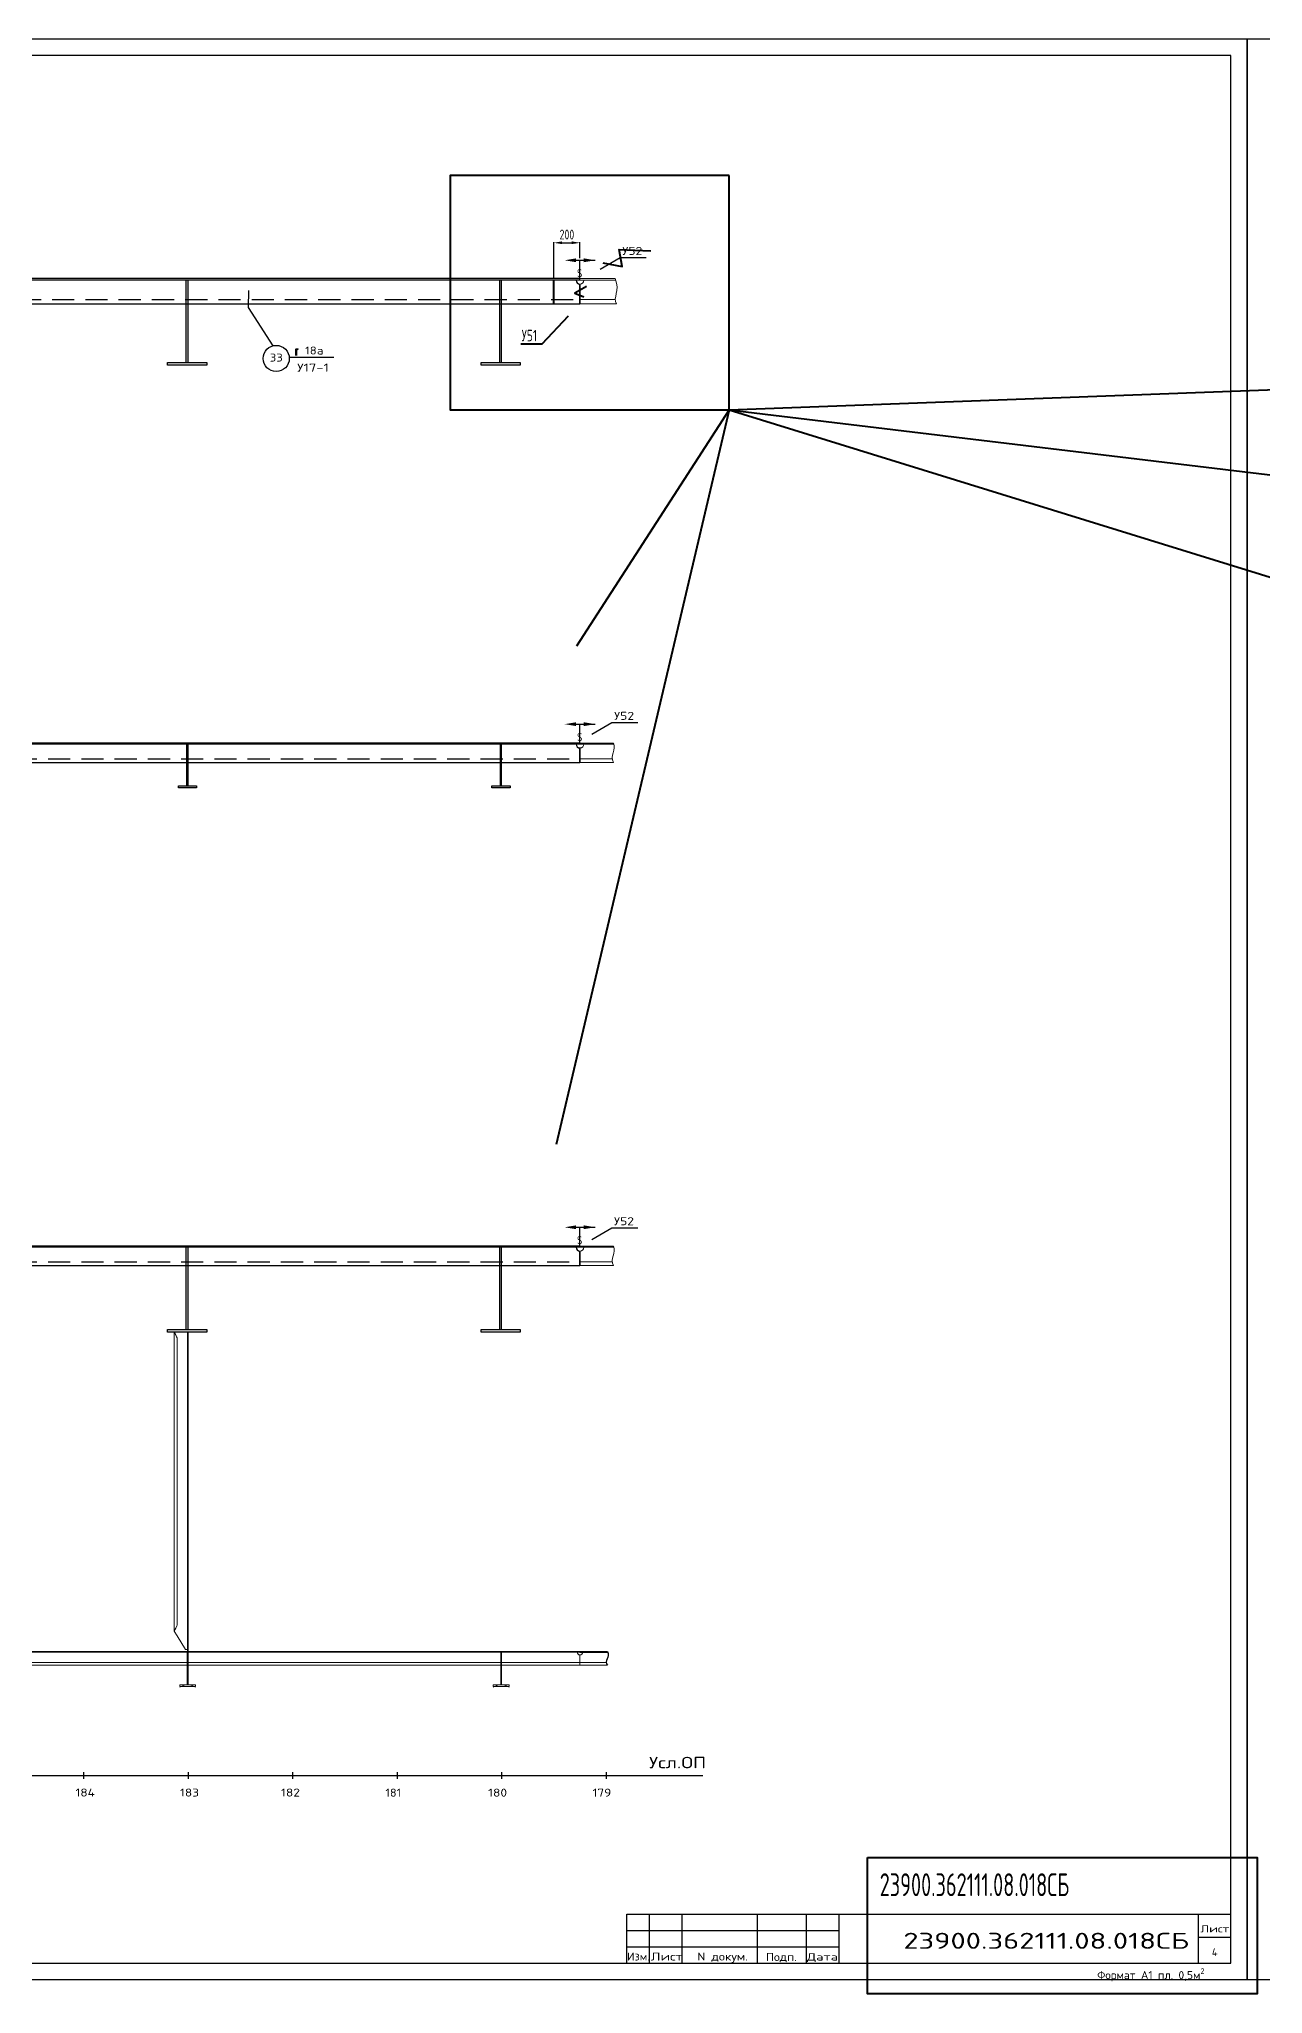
# Model space of a CAD drawing. Header units: millimetres. Extents: x -438477 to 631584, y 118817 to 676146.
# Drawn here: x 229629 to 238996, y 333900 to 348859 of the extents above; entities that cross this region are included whole.
import ezdxf
from ezdxf.enums import TextEntityAlignment as Align

# ---------------------------------------------------------------- set-up
doc = ezdxf.new("R2010")
doc.units = ezdxf.units.MM
for name, pattern in [('AVEVASHORTDASHED', [5, 3.75, -1.25]), ('AVEVASOLID', [7.5, 7.5]), ('DASHED', [2.546053, 1.697368, -0.848684])]:
    doc.linetypes.add(name, pattern=pattern)
doc.layers.get('Defpoints').update_dxf_attribs({"linetype": 'CONTINUOUS'})
for name, color, linetype in [('20_1', 1, 'CONTINUOUS'), ('20_FORMAT', 140, 'CONTINUOUS'), ('20_POZ', 4, 'CONTINUOUS'), ('20_TEXT', 1, 'CONTINUOUS')]:
    doc.layers.add(name, color=color, linetype=linetype)
doc.styles.add('SIMPLEX', font='simplex.shx', dxfattribs={"width": 0.7})
doc.styles.add('НАДПИСИ_МЕЛК1', font='eskd_win.shx', dxfattribs={"width": 0.8, "height": 4})
doc.linetypes.add('Шов_Монтажный', pattern='A,0.75,-0.0001,["/",Standard,S=1,R=0,X=0,Y=-0.5],0.75', length=1.5001)
doc.dimstyles.new('Lineyny', dxfattribs={"dimscale": 30, "dimtxt": 3, "dimasz": 2.5, "dimexe": 0.18, "dimexo": 0.625, "dimgap": 1, "dimtad": 1, "dimdec": 0, "dimlfac": -1, "dimzin": 0, "dimtxsty": 'SIMPLEX', "dimcen": 0, "dimdle": 0.38, "dimclrd": 2, "dimclre": 2, "dimclrt": 2, "dimadec": 0, "dimazin": 0, "dimtfac": 1, "dimtdec": 0, "dimtmove": 0, "dimatfit": 0, "dimfxl": 1, "dimtolj": 1, "dimtzin": 0, "dimlwd": -1, "dimarcsym": 0})

# ---------------------------------------------------------------- blocks, each defined once
blk = doc.blocks.new('*D222')
at = {"layer": '20_1', "color": 2, "lineweight": -2, "ltscale": 25, "transparency": 16777216}
for p, q in [((233569, 347030), (233569, 347305)), ((233769, 347182), (233769, 347305))]:
    blk.add_line(p, q, dxfattribs=at)
at = {"layer": '20_1', "color": 2, "ltscale": 25, "transparency": 16777216}
blk.add_line((233631, 347300), (233706, 347300), dxfattribs=at)
at = {"layer": '20_1', "color": 2, "lineweight": 40, "ltscale": 25, "transparency": 16777216}
for points in [[(233631, 347311), (233631, 347290), (233569, 347300)], [(233706, 347311), (233706, 347290), (233769, 347300)]]:
    blk.add_solid(points, dxfattribs=at)
at = {"layer": 'Defpoints', "color": 0, "lineweight": 40, "ltscale": 25, "transparency": 16777216}
for p in [(233769, 347300), (233769, 347166), (233569, 347014)]:
    blk.add_point(p, dxfattribs=at)
at = {"layer": '20_1', "color": 2, "lineweight": 40, "ltscale": 25, "transparency": 16777216, "insert": (233669, 347363), "char_height": 75, "attachment_point": 5, "style": 'SIMPLEX'}
blk.add_mtext('\\A1;200', dxfattribs=at)

msp = doc.modelspace()

# ---------------------------------------------------------------- linework, layer by layer
at = {"layer": '20_1', "color": 0, "linetype": 'AVEVASOLID'}
for p, q in [((233768.799, 347014.005), (222568.799, 347014.005)), ((230754.797, 346384.005), (230754.797, 347014.005)), ((230768.799, 346384.005), (230768.799, 347014.005)), ((233154.797, 346384.005), (233154.797, 347014.005)), ((233168.799, 346384.005), (233168.799, 347014.005)), ((233768.799, 343472.006), (222568.799, 343472.006)), ((233768.799, 343464.005), (222568.799, 343464.005)), ((230760.803, 343144.005), (230760.803, 343464.005)), ((230768.799, 343144.005), (230768.799, 343464.005)), ((233160.803, 343144.005), (233160.803, 343464.005)), ((233168.799, 343144.005), (233168.799, 343464.005)), ((233768.799, 339622.006), (222568.799, 339622.006)), ((233768.799, 339614.005), (222568.799, 339614.005)), ((230754.797, 338984.005), (230754.797, 339614.005)), ((230768.799, 338984.005), (230768.799, 339614.005)), ((233154.797, 338984.005), (233154.797, 339614.005)), ((233168.799, 338984.005), (233168.799, 339614.005))]:
    msp.add_line(p, q, dxfattribs=at)
at = {"layer": '20_1', "color": 92, "linetype": 'AVEVASOLID', "lineweight": 0}
msp.add_line((233738.794, 347014.005), (226448.804, 347014.005), dxfattribs=at)
at = {"layer": '20_1', "color": 30, "linetype": 'Шов_Монтажный', "lineweight": 40, "ltscale": 25}
msp.add_line((233568.799, 346834.005), (233568.799, 347014.01), dxfattribs=at)
at = {"layer": '20_1', "color": 252, "lineweight": 0, "ltscale": 25}
for p, q in [((233768.798, 347026.005), (234039.432, 347026.005)), ((233768.798, 347014.01), (234043.7, 347014.01)), ((233768.799, 343472.006), (234024.489, 343472.006)), ((233768.799, 343464.01), (234028.243, 343464.01)), ((233768.799, 339622.006), (234024.489, 339622.006)), ((233768.799, 339614.01), (234028.243, 339614.01))]:
    msp.add_line(p, q, dxfattribs=at)
at = {"layer": '20_1', "color": 6, "linetype": 'Шов_Монтажный', "ltscale": 25}
for p, q in [((233768.799, 346834.005), (233768.799, 346984.005)), ((233768.799, 343324.005), (233768.8, 343434.005)), ((233768.799, 339474.005), (233768.8, 339584.005))]:
    msp.add_line(p, q, dxfattribs=at)
at = {"layer": '20_1', "linetype": 'DASHED', "ltscale": 100}
for p, q in [((226418.799, 346866.985), (233768.799, 346866.985)), ((222568.799, 343351.945), (233768.799, 343351.945)), ((222568.799, 339501.945), (233768.799, 339501.945))]:
    msp.add_line(p, q, dxfattribs=at)
at = {"layer": '20_1', "linetype": 'AVEVASOLID'}
for p, q in [((226418.799, 346834.005), (233768.799, 346834.005)), ((222568.799, 343324.005), (233768.799, 343324.005)), ((233738.794, 343464.005), (222598.804, 343464.005)), ((222568.799, 339474.005), (233768.799, 339474.005)), ((222151.989, 335571.68), (234708.799, 335571.68))]:
    msp.add_line(p, q, dxfattribs=at)
at = {"layer": '20_1', "color": 252, "linetype": 'AVEVASHORTDASHED', "lineweight": 0}
for p, q in [((234039.286, 346866.985), (233768.799, 346866.985)), ((234015.521, 343351.945), (233768.799, 343351.945)), ((234015.521, 339501.945), (233768.799, 339501.945)), ((223939.386, 336436.326), (233768.799, 336436.326)), ((233970.027, 336436.326), (233768.799, 336436.326))]:
    msp.add_line(p, q, dxfattribs=at)
at = {"layer": '20_1', "color": 252, "linetype": 'AVEVASOLID', "lineweight": 0}
for p, q in [((234047.575, 346834.005), (233768.799, 346834.005)), ((234024.489, 343324.005), (233768.799, 343324.005)), ((234024.489, 339474.005), (233768.799, 339474.005)), ((230663.794, 338964.005), (230663.794, 336675.687)), ((230763.794, 336520.006), (230763.794, 338964.005)), ((230763.794, 336535.005), (230763.794, 338954.006)), ((230768.799, 336520.006), (230768.799, 338964.005)), ((233768.799, 336520.006), (223950.811, 336520.006)), ((233768.799, 336514.005), (223953.005, 336514.005)), ((233748.804, 336514.005), (223953.005, 336514.005)), ((230762.805, 336264.044), (230762.805, 336514.005)), ((230768.799, 336264.044), (230768.799, 336514.005)), ((233162.805, 336264.044), (233162.805, 336514.005)), ((233168.799, 336264.044), (233168.799, 336514.005)), ((223950.811, 336414.005), (233768.799, 336414.005)), ((233979.639, 336414.005), (233768.799, 336414.005))]:
    msp.add_line(p, q, dxfattribs=at)
at = {"layer": '20_1', "color": 252, "ltscale": 25}
for p, q in [((233768.798, 336520.006), (233979.639, 336520.006)), ((233768.798, 336514.001), (233982.209, 336514.001))]:
    msp.add_line(p, q, dxfattribs=at)
at = {"layer": '20_1', "color": 4}
msp.add_line((234127.063, 334383.858), (235752.063, 334383.858), dxfattribs=at)
at = {"layer": '20_1', "color": 30, "lineweight": 40, "ltscale": 25}
for points in [[(234911.482, 347815.442), (232775.244, 347815.442), (232775.244, 346020.89), (234911.482, 346020.89)], [(235969.305, 334944.66), (238951.694, 334944.66), (238951.694, 333899.59), (235969.305, 333899.59)]]:
    msp.add_lwpolyline(points, close=True, dxfattribs=at)
for points in [[(233945.031, 347145.511), (234092.081, 347117.714), (234069.824, 347247.961), (234311.462, 347238.431)], [(233818.647, 346966.818), (233728.827, 346915.195), (233798.775, 346885.81)], [(234911.482, 346020.89), (255029.491, 346769.524)], [(233316.398, 346526.814), (233480.476, 346526.814), (233679.985, 346741.685)], [(234911.482, 346020.89), (233586.629, 340400.381)], [(234911.482, 346020.89), (233741.314, 344212.743)], [(234911.482, 346020.89), (254991.211, 343609.167)], [(234911.482, 346020.89), (255138.642, 339766.302)]]:
    msp.add_lwpolyline(points, dxfattribs=at)
at = {"layer": '20_1'}
for points in [[(233685.579, 347166.302), (233885.579, 347166.302)], [(233768.798, 347014.01), (233768.798, 347166.302)], [(233685.579, 343616.302), (233885.579, 343616.302)], [(233768.799, 343464.01), (233768.799, 343616.302)], [(233685.579, 339766.302), (233885.579, 339766.302)], [(233768.799, 339614.01), (233768.799, 339766.302)]]:
    msp.add_lwpolyline(points, dxfattribs=at)
at = {"layer": '20_1', "color": 4, "ltscale": 0.5}
for points in [[(234275.509, 347184.272), (234076.294, 347184.272), (233922.923, 347094.85)], [(234213.104, 343626.403), (234013.89, 343626.403), (233860.519, 343536.98)], [(234212.052, 339758.716), (234012.837, 339758.716), (233859.466, 339669.294)]]:
    msp.add_lwpolyline(points, dxfattribs=at)
at = {"layer": '20_1', "color": 0, "linetype": 'AVEVASOLID'}
for points in [[(233768.799, 347026.005), (226118.823, 347026.005), (226118.823, 347029.005), (222568.799, 347029.005)], [(230611.804, 346384.005), (230911.804, 346384.005), (230911.804, 346364.005), (230611.804, 346364.005), (230611.804, 346384.005)], [(233011.804, 346384.005), (233311.804, 346384.005), (233311.804, 346364.005), (233011.804, 346364.005), (233011.804, 346384.005)], [(230694.8, 343144.005), (230834.802, 343144.005), (230834.802, 343130.005), (230694.8, 343130.005), (230694.8, 343144.005)], [(233094.8, 343144.005), (233234.802, 343144.005), (233234.802, 343130.005), (233094.8, 343130.005), (233094.8, 343144.005)], [(230611.804, 338984.005), (230911.804, 338984.005), (230911.804, 338964.005), (230611.804, 338964.005), (230611.804, 338984.005)], [(233011.804, 338984.005), (233311.804, 338984.005), (233311.804, 338964.005), (233011.804, 338964.005), (233011.804, 338984.005)]]:
    msp.add_lwpolyline(points, dxfattribs=at)
at = {"layer": '20_1', "color": 4, "ltscale": 20}
msp.add_lwpolyline([(231232.428, 346934.054), (231228.386, 346804.783), (231417.376, 346511.321)], dxfattribs=at)
at = {"layer": '20_1', "linetype": 'AVEVASOLID'}
for points in [[(233738.794, 347014.005, 0.414177716), (233768.799, 346984.005), (233768.799, 346834.005)], [(233738.794, 343464.005, 0.414177716), (233768.799, 343434.005), (233768.799, 343324.005)], [(233738.794, 339614.005, 0.414177716), (233768.799, 339584.005), (233768.799, 339474.005)]]:
    msp.add_lwpolyline(points, format="xyb", dxfattribs=at)
at = {"layer": '20_1', "color": 252, "linetype": 'AVEVASOLID', "lineweight": 0}
for points in [[(233798.804, 347014.005, -0.414177716), (233768.799, 346984.005), (233768.799, 346834.005)], [(233798.804, 343464.005, -0.414177716), (233768.799, 343434.005), (233768.799, 343324.005)], [(233798.804, 339614.005, -0.414177716), (233768.799, 339584.005), (233768.799, 339474.005)], [(233748.804, 336514.005, 0.414263338), (233768.799, 336494.005), (233768.799, 336414.005)], [(233788.794, 336514.005, -0.414263338), (233768.799, 336494.005), (233768.799, 336414.005)]]:
    msp.add_lwpolyline(points, format="xyb", dxfattribs=at)
at = {"layer": '20_1', "color": 252, "linetype": 'AVEVASHORTDASHED', "lineweight": 0}
msp.add_lwpolyline([(230663.794, 338964.005), (230686.121, 338919.365), (230686.121, 336720.327), (230663.794, 336675.687)], dxfattribs=at)
at = {"layer": '20_1', "color": 252, "linetype": 'AVEVASOLID', "lineweight": 0}
for points in [[(230763.794, 336535.005), (230748.804, 336535.005), (230686.121, 336638.746), (230663.794, 336675.687)], [(230705.798, 336264.044), (230825.806, 336264.044), (230825.806, 336252.044), (230705.798, 336252.044), (230705.798, 336264.044)], [(230705.798, 336248.185), (230745.801, 336264.044), (230785.803, 336264.044), (230825.806, 336248.185)], [(233105.798, 336264.044), (233225.806, 336264.044), (233225.806, 336252.044), (233105.798, 336252.044), (233105.798, 336264.044)], [(233105.798, 336248.185), (233145.801, 336264.044), (233185.803, 336264.044), (233225.806, 336248.185)]]:
    msp.add_lwpolyline(points, dxfattribs=at)
at = {"layer": '20_1', "linetype": 'AVEVASOLID'}
for points in [[(229968.799, 335596.68), (229968.799, 335546.68)], [(230768.799, 335596.68), (230768.799, 335546.68)], [(231568.799, 335596.68), (231568.799, 335546.68)], [(232368.799, 335596.68), (232368.799, 335546.68)], [(233168.799, 335596.68), (233168.799, 335546.68)], [(233968.799, 335596.68), (233968.799, 335546.68)]]:
    msp.add_lwpolyline(points, dxfattribs=at)
at = {"layer": '20_1', "color": 252, "lineweight": 0, "ltscale": 25}
for points in [[(234047.575, 346834.005), (234018.767, 346880.815), (234077.04, 346929.376), (234039.432, 347026.005)], [(234024.489, 343324.005), (233993.947, 343373.815), (234052.22, 343422.376), (234024.489, 343472.006)], [(234024.489, 339474.005), (233993.947, 339523.815), (234052.22, 339572.376), (234024.489, 339622.006)]]:
    msp.add_open_spline(points, degree=3, dxfattribs=at)
at = {"layer": '20_1', "color": 252, "ltscale": 25}
msp.add_open_spline([(233979.639, 336520.006), (234000.795, 336477.849), (233949.771, 336447.982), (233979.639, 336414.005)], degree=3, dxfattribs=at)
at = {"layer": '20_1'}
for points in [[(233739.518, 347180.885), (233739.518, 347151.719), (233652.018, 347166.302)], [(233798.079, 347180.885), (233798.079, 347151.719), (233885.579, 347166.302)], [(233739.519, 343630.885), (233739.519, 343601.719), (233652.019, 343616.302)], [(233798.079, 343630.885), (233798.079, 343601.719), (233885.579, 343616.302)], [(233739.519, 339780.885), (233739.519, 339751.719), (233652.019, 339766.302)], [(233798.079, 339780.885), (233798.079, 339751.719), (233885.579, 339766.302)]]:
    msp.add_solid(points, dxfattribs=at)
at = {"layer": '20_FORMAT', "color": 7}
for p, q in [((234127.063, 334133.858), (234127.063, 334508.858)), ((234127.063, 334508.858), (238752.063, 334508.858)), ((234302.063, 334133.858), (234302.063, 334508.858)), ((234552.063, 334133.858), (234552.063, 334508.858)), ((235127.063, 334133.858), (235127.063, 334508.858)), ((235502.063, 334133.858), (235502.063, 334508.858)), ((235752.063, 334133.858), (235752.063, 334508.858)), ((238502.063, 334133.858), (238502.063, 334508.858)), ((234127.063, 334258.858), (235752.063, 334258.858)), ((238502.063, 334333.858), (238752.063, 334333.858))]:
    msp.add_line(p, q, dxfattribs=at)
at = {"layer": '20_FORMAT', "color": 4}
for points in [[(217852.063, 334008.858), (238877.063, 334008.858), (238877.063, 348858.858), (217852.063, 348858.858)], [(238877.063, 334008.858), (259902.063, 334008.858), (259902.063, 348858.858), (238877.063, 348858.858)]]:
    msp.add_lwpolyline(points, close=True, dxfattribs=at)
at = {"layer": '20_FORMAT', "color": 7}
msp.add_lwpolyline([(218352.063, 334133.858), (238752.063, 334133.858), (238752.063, 348733.858), (218352.063, 348733.858)], close=True, dxfattribs=at)
at = {"layer": '20_POZ', "color": 7}
msp.add_lwpolyline([(231595.089, 346438.757), (231595.089, 346486.257, -0.414213562), (231597.589, 346488.757), (231608.589, 346488.757, -0.704155255), (231610.176, 346484.325), (231600.339, 346478.646, 0.267949192), (231599.089, 346476.48), (231599.089, 346438.757)], format="xyb", dxfattribs=at)
at = {"layer": '20_POZ'}
msp.add_lwpolyline([(231543.522, 346424.995), (231886.066, 346424.995)], dxfattribs=at)
msp.add_circle((231444.029, 346414.938), 100, dxfattribs=at)

# ---------------------------------------------------------------- texts
at = {"layer": '20_1', "ltscale": 3, "style": 'SIMPLEX'}
for s, height, p, p2 in [(' У52', 61.25, (234044.648, 347207.336), (234245.898, 347207.336)), ('S', 61.25, (233746.727, 347036.929), (233787.56, 347036.929)), (' У52', 61.25, (233982.243, 343649.467), (234183.493, 343649.467)), ('S', 61.25, (233746.728, 343486.929), (233787.561, 343486.929)), (' У52', 61.25, (233981.191, 339781.781), (234182.441, 339781.781)), ('S', 61.25, (233746.728, 339636.929), (233787.561, 339636.929)), ('Усл.ОП', 87.5, (234297.683, 335626.216), (234735.183, 335626.216))]:
    msp.add_text(s, height=height, dxfattribs=at).set_placement(p, p2, align=Align.ALIGNED)
at = {"layer": '20_1', "color": 30, "lineweight": 40, "ltscale": 25, "style": 'SIMPLEX', "width": 0.7}
msp.add_text('У51', height=87.5, dxfattribs=at).set_placement((233323.33, 346546.489))
at = {"layer": '20_1', "style": 'SIMPLEX'}
for s, p, p2 in [('184', (229907.569, 335409.799), (230056.319, 335409.799)), ('183', (230707.569, 335409.799), (230853.403, 335409.799)), ('182', (231480.114, 335409.799), (231625.947, 335409.799)), ('181', (232280.108, 335408.894), (232399.691, 335408.894)), ('180', (233065.521, 335408.894), (233211.354, 335408.894)), ('179', (233865.521, 335408.894), (234008.437, 335408.894))]:
    msp.add_text(s, height=61.25, dxfattribs=at).set_placement(p, p2, align=Align.ALIGNED)
at = {"layer": '20_1', "ltscale": 25, "insert": (237727.792, 334095.108), "char_height": 61.25, "width": 1040.38856, "attachment_point": 1, "style": 'SIMPLEX'}
msp.add_mtext('\\A1;{\\C0;\\W1;Формат А1 пл. 0,5м{\\H0.70x;\\S2^ ;}}', dxfattribs=at)
at = {"layer": '20_FORMAT', "color": 7, "lineweight": 20, "style": 'НАДПИСИ_МЕЛК1', "width": 0.8}
msp.add_text('23900.362111.08.018СБ', height=175, dxfattribs=at).set_placement((236063.325, 334647.637))
at = {"layer": '20_POZ', "style": 'SIMPLEX'}
for s, p, p2 in [('18a', (231665.079, 346445.086), (231805.079, 346445.086)), ('33', (231394.904, 346391.077), (231494.071, 346391.077)), ('У17-1', (231604.4, 346314.344), (231846.483, 346314.344))]:
    msp.add_text(s, height=61.25, dxfattribs=at).set_placement(p, p2, align=Align.ALIGNED)
at = {"layer": '20_TEXT', "color": 7, "lineweight": 20, "style": 'SIMPLEX'}
msp.add_text('23900.362111.08.018СБ', height=122.5, dxfattribs=at).set_placement((236243.908, 334244.809), (238431.408, 334244.809), align=Align.ALIGNED)
at = {"layer": '20_TEXT', "color": 0, "style": 'SIMPLEX'}
for s, height, p, p2 in [('Лист', 55.2306, (238518.197, 334370.155), (238739.119, 334370.155)), ('Изм.', 61.25, (234128.995, 334154.834), (234303.995, 334154.834)), ('Лист', 61.25, (234311.265, 334154.834), (234556.265, 334154.834)), ('N докум.', 61.25, (234666.692, 334154.834), (235054.608, 334154.834)), ('Подп.', 61.25, (235192.223, 334151.771), (235428.473, 334151.771)), ('Дата', 55.6923, (235505.395, 334154.82), (235744.076, 334154.82)), ('4', 61.25, (238605.565, 334188.587), (238649.315, 334188.587))]:
    msp.add_text(s, height=height, dxfattribs=at).set_placement(p, p2, align=Align.ALIGNED)

# ---------------------------------------------------------------- dimensions: what is measured, and where the dimension line sits
at = {"layer": '20_1', "color": 30, "lineweight": 40, "ltscale": 25}
dim = msp.add_linear_dim(base=(233768.799, 347300.491), p1=(233568.799, 347014.01), p2=(233768.799, 347166.306), dimstyle='Lineyny', override={"dimscale": 25}, dxfattribs=at)
dim.commit()
dim.dimension.update_dxf_attribs({"geometry": '*D222', "text_midpoint": (233668.799, 347362.991)})

doc.saveas('drawing.dxf')
